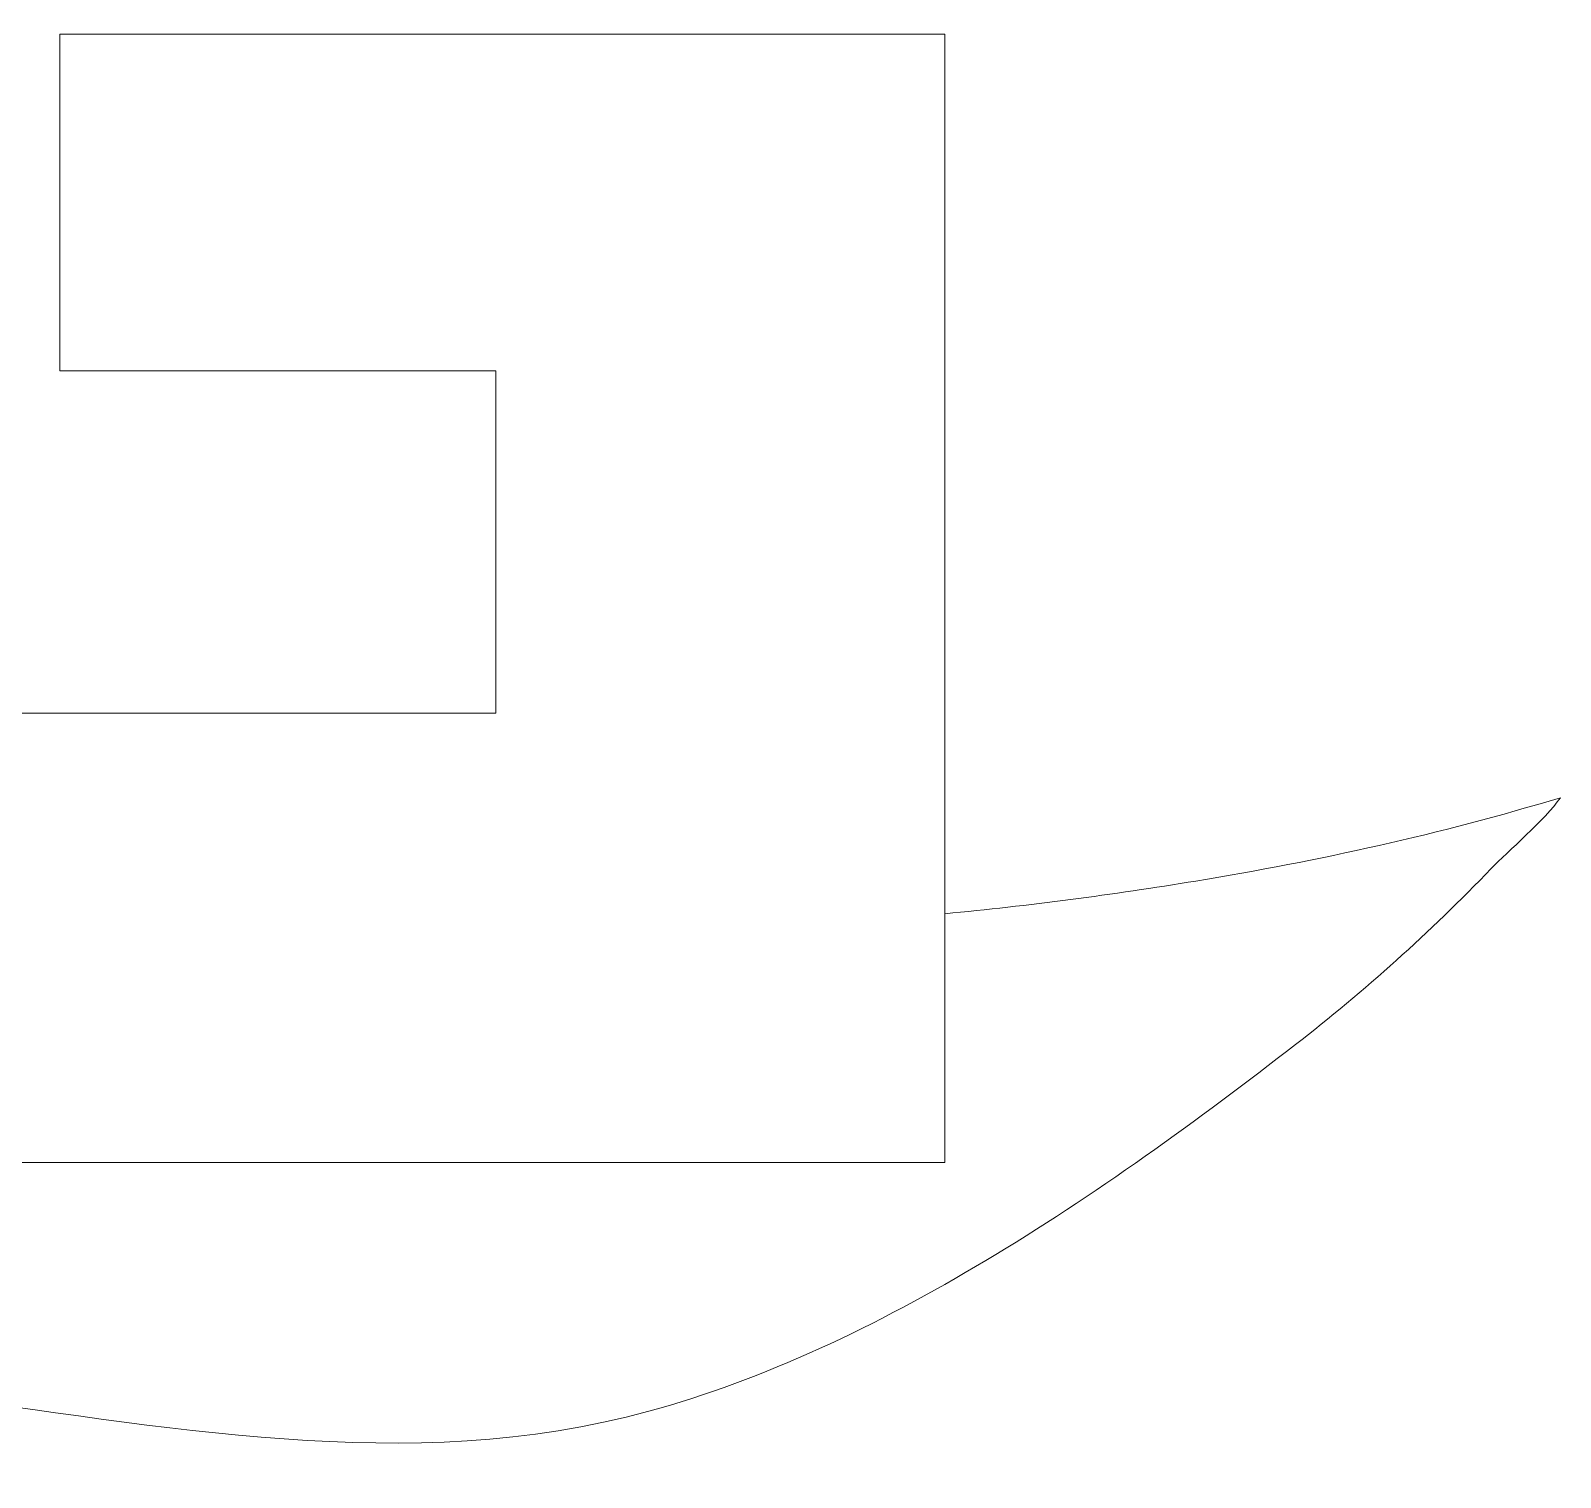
# Model space of a CAD drawing. Header units: millimetres. Extents: x 0 to 400063, y 963 to 238763.
# Drawn here: x 67447.7 to 67833.7, y 111047.2 to 111412 of the extents above; entities that cross this region are included whole.
import ezdxf

# ---------------------------------------------------------------- set-up
doc = ezdxf.new("R2010")
doc.units = ezdxf.units.MM
doc.header["$LTSCALE"] = 40
doc.layers.add('로고', color=7, linetype='Continuous')

# ---------------------------------------------------------------- blocks, each defined once
blk = doc.blocks.new('block 9')
at = {"layer": '로고', "lineweight": 0}
blk.add_lwpolyline([(42.434, -153.44), (42.434, -127.869), (65.818, -127.869), (65.818, -119.92), (42.434, -119.92), (34.484, -119.92), (34.484, -127.869), (34.484, -153.44), (34.484, -161.389), (42.434, -161.389), (57.869, -161.389), (65.818, -161.389), (65.818, -153.44), (65.818, -147.382), (65.818, -141.428), (57.869, -141.428), (50.151, -141.428), (50.151, -147.382), (57.869, -147.382), (57.869, -153.44), (42.434, -153.44)], dxfattribs=at)
blk = doc.blocks.new('block 6')
at = {"layer": '로고'}
blk.add_blockref('block 9', (0, 0), dxfattribs=at)

msp = doc.modelspace()

# ---------------------------------------------------------------- linework, layer by layer
at = {"layer": '로고', "lineweight": 0}
for p, q in [((67455.08, 111411.12), (67678.4, 111411.12)), ((67455.08, 111326.25), (67455.08, 111411.12)), ((67678.4, 111411.12), (67678.4, 111126.59)), ((67565.09, 111326.25), (67455.08, 111326.25)), ((67565.09, 111239.9), (67565.09, 111326.25)), ((67345.09, 111239.9), (67565.09, 111239.9)), ((67678.4, 111126.59), (67231.77, 111126.59))]:
    msp.add_line(p, q, dxfattribs=at)
msp.add_open_spline([(67678.4, 111189.32), (67699.57, 111191.35), (67720.7, 111194.09), (67741.71, 111197.56), (67772.66, 111202.65), (67803.43, 111209.44), (67833.68, 111218.58), (67829.88, 111213.01), (67820.36, 111205.01), (67816.24, 111200.74), (67800.71, 111184.61), (67784.28, 111169.8), (67766.87, 111156.33), (67717.97, 111118.48), (67661.7, 111079.7), (67603.74, 111063.83), (67542.86, 111047.16), (67480.57, 111060.43), (67419.64, 111068.14), (67356.4, 111076.15), (67292.82, 111081.26), (67229.1, 111081.87), (67209.58, 111082.09), (67190.05, 111081.73), (67170.55, 111080.87), (67158.21, 111080.31), (67124.19, 111084.5), (67114.27, 111076.37), (67139.65, 111097.21), (67169.27, 111112.19), (67197.82, 111126.43), (67209.06, 111132.04), (67220.38, 111137.26), (67231.77, 111142.09)], degree=3, knots=[3.546479, 3.546479, 3.546479, 3.546479, 4, 4, 4, 5, 5, 5, 6, 6, 6, 7, 7, 7, 8, 8, 8, 9, 9, 9, 10, 10, 10, 11, 11, 11, 12, 12, 12, 13, 13, 13, 13.152029, 13.152029, 13.152029, 13.152029], dxfattribs=at)

# ---------------------------------------------------------------- block references
at = {"layer": '로고', "lineweight": 0, "xscale": 14.2535305606958, "yscale": 14.2535305606958, "zscale": 14.2535305606958}
msp.add_blockref('block 6', (66740.25, 113426.96), dxfattribs=at)

doc.saveas('drawing.dxf')
